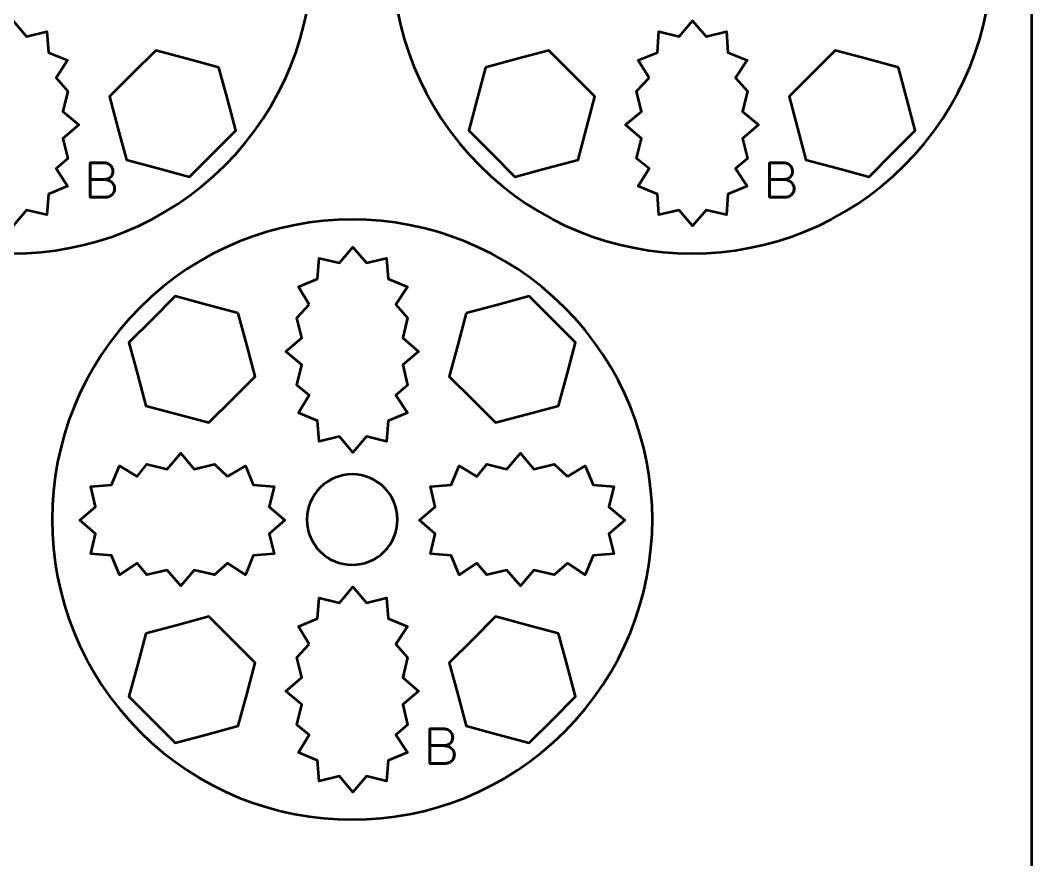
# Model space of a CAD drawing. Header units: centimetres. Extents: x -21 to 0, y -29.7 to 0.
# Drawn here: x -8.93 to 0, y -21.1 to -13.69 of the extents above; entities that cross this region are included whole.
import ezdxf

# ---------------------------------------------------------------- set-up
doc = ezdxf.new("R2010")
doc.units = ezdxf.units.CM
doc.header["$MEASUREMENT"] = 0
doc.layers.add('Layer 1', color=7, linetype='Continuous')

msp = doc.modelspace()

# ---------------------------------------------------------------- linework, layer by layer
at = {"layer": 'Layer 1', "color": 22, "lineweight": 53}
msp.add_open_spline([(-21.00003, -29.19995), (-21.00003, -29.19995), (-21.00003, -0.49992), (-21.00003, -0.49992), (-21.00003, -0.49992), (-21.00003, -0.22295), (-20.77694, 0.00004), (-20.49994, 0.00004), (-20.49994, 0.00004), (-20.49994, 0.00004), (-0.50008, 0.00004), (-0.50008, 0.00004), (-0.50008, 0.00004), (-0.22294, 0.00004), (0.00002, -0.22295), (0.00002, -0.49992), (0.00002, -0.49992), (0.00002, -0.49992), (0.00002, -29.19995), (0.00002, -29.19995), (0.00002, -29.19995), (0.00002, -29.47695), (-0.22294, -29.70004), (-0.50008, -29.70004), (-0.50008, -29.70004), (-0.50008, -29.70004), (-20.49994, -29.70004), (-20.49994, -29.70004), (-20.49994, -29.70004), (-20.77694, -29.70004), (-21.00003, -29.47695), (-21.00003, -29.19995)], degree=3, knots=[0, 0, 0, 0, 0.125, 0.125, 0.125, 0.125, 0.25, 0.25, 0.25, 0.25, 0.375, 0.375, 0.375, 0.375, 0.5, 0.5, 0.5, 0.5, 0.625, 0.625, 0.625, 0.625, 0.75, 0.75, 0.75, 0.75, 0.875, 0.875, 0.875, 0.875, 1, 1, 1, 1], dxfattribs=at)
at = {"layer": 'Layer 1', "color": 114, "lineweight": 53}
for points in [[(-7.12615, -11.22619), (-6.09145, -12.26089), (-6.09145, -13.93913), (-7.12618, -14.97386), (-7.12618, -14.97386), (-8.16088, -16.00856), (-9.83912, -16.00856), (-10.87382, -14.97386), (-10.87382, -14.97386), (-11.90854, -13.93913), (-11.90854, -12.26089), (-10.87384, -11.22619), (-10.87384, -11.22619), (-9.83912, -10.19146), (-8.16088, -10.19146), (-7.12615, -11.22619)], [(-1.12615, -11.22619), (-0.09145, -12.26089), (-0.09145, -13.93913), (-1.12618, -14.97386), (-1.12618, -14.97386), (-2.16088, -16.00856), (-3.83912, -16.00856), (-4.87382, -14.97386), (-4.87382, -14.97386), (-5.90854, -13.93913), (-5.90854, -12.26089), (-4.87384, -11.22619), (-4.87384, -11.22619), (-3.83912, -10.19146), (-2.16088, -10.19146), (-1.12615, -11.22619)], [(-4.12615, -16.22619), (-3.09145, -17.26089), (-3.09145, -18.93913), (-4.12618, -19.97386), (-4.12618, -19.97386), (-5.16088, -21.00856), (-6.83912, -21.00856), (-7.87382, -19.97386), (-7.87382, -19.97386), (-8.90854, -18.93913), (-8.90854, -17.26089), (-7.87384, -16.22619), (-7.87384, -16.22619), (-6.83912, -15.19146), (-5.16088, -15.19146), (-4.12615, -16.22619)]]:
    msp.add_open_spline(points, degree=3, knots=[0, 0, 0, 0, 0.25, 0.25, 0.25, 0.25, 0.5, 0.5, 0.5, 0.5, 0.75, 0.75, 0.75, 0.75, 1, 1, 1, 1], dxfattribs=at)
at = {"layer": 'Layer 1', "color": 250, "lineweight": 53}
for points, knots in [([(-9.37954, -14.20004), (-9.37954, -14.20004), (-9.48909, -14.31733), (-9.48909, -14.31733), (-9.48909, -14.31733), (-9.48909, -14.31733), (-9.44585, -14.49586), (-9.44585, -14.49586), (-9.44585, -14.49586), (-9.44585, -14.49586), (-9.58577, -14.61488), (-9.58577, -14.61488), (-9.58577, -14.61488), (-9.58577, -14.61488), (-9.44585, -14.73391), (-9.44585, -14.73391), (-9.44585, -14.73391), (-9.44585, -14.73391), (-9.48909, -14.91244), (-9.48909, -14.91244), (-9.48909, -14.91244), (-9.48909, -14.91244), (-9.37954, -15.00004), (-9.37954, -15.00004), (-9.37954, -15.00004), (-9.37954, -15.00004), (-9.47583, -15.15647), (-9.47583, -15.15647), (-9.47583, -15.15647), (-9.47583, -15.15647), (-9.30598, -15.22643), (-9.30598, -15.22643), (-9.30598, -15.22643), (-9.30598, -15.22643), (-9.29194, -15.40959), (-9.29194, -15.40959), (-9.29194, -15.40959), (-9.29194, -15.40959), (-9.11341, -15.36635), (-9.11341, -15.36635), (-9.11341, -15.36635), (-9.11341, -15.36635), (-8.99438, -15.50627), (-8.99438, -15.50627), (-8.99438, -15.50627), (-8.99438, -15.50627), (-8.87536, -15.36635), (-8.87536, -15.36635), (-8.87536, -15.36635), (-8.87536, -15.36635), (-8.69683, -15.40959), (-8.69683, -15.40959), (-8.69683, -15.40959), (-8.69683, -15.40959), (-8.68278, -15.22643), (-8.68278, -15.22643), (-8.68278, -15.22643), (-8.68278, -15.22643), (-8.51294, -15.15647), (-8.51294, -15.15647), (-8.51294, -15.15647), (-8.51294, -15.15647), (-8.61483, -15.00004), (-8.61483, -15.00004), (-8.61483, -15.00004), (-8.61483, -15.00004), (-8.51088, -14.91244), (-8.51088, -14.91244), (-8.51088, -14.91244), (-8.51088, -14.91244), (-8.55412, -14.73391), (-8.55412, -14.73391), (-8.55412, -14.73391), (-8.55412, -14.73391), (-8.4142, -14.61488), (-8.4142, -14.61488), (-8.4142, -14.61488), (-8.4142, -14.61488), (-8.55412, -14.49586), (-8.55412, -14.49586), (-8.55412, -14.49586), (-8.55412, -14.49586), (-8.51088, -14.31733), (-8.51088, -14.31733), (-8.51088, -14.31733), (-8.51088, -14.31733), (-8.61483, -14.20004), (-8.61483, -14.20004), (-8.61483, -14.20004), (-8.61483, -14.20004), (-8.51294, -14.04361), (-8.51294, -14.04361), (-8.51294, -14.04361), (-8.51294, -14.04361), (-8.68278, -13.97365), (-8.68278, -13.97365), (-8.68278, -13.97365), (-8.68278, -13.97365), (-8.69683, -13.79049), (-8.69683, -13.79049), (-8.69683, -13.79049), (-8.69683, -13.79049), (-8.87536, -13.83373), (-8.87536, -13.83373), (-8.87536, -13.83373), (-8.87536, -13.83373), (-8.99438, -13.69381), (-8.99438, -13.69381), (-8.99438, -13.69381), (-8.99438, -13.69381), (-9.11341, -13.83373), (-9.11341, -13.83373), (-9.11341, -13.83373), (-9.11341, -13.83373), (-9.29194, -13.79049), (-9.29194, -13.79049), (-9.29194, -13.79049), (-9.29194, -13.79049), (-9.30598, -13.97365), (-9.30598, -13.97365), (-9.30598, -13.97365), (-9.30598, -13.97365), (-9.47583, -14.04361), (-9.47583, -14.04361), (-9.47583, -14.04361), (-9.47583, -14.04361), (-9.37954, -14.20004), (-9.37954, -14.20004)], [0, 0, 0, 0, 0.03125, 0.03125, 0.03125, 0.03125, 0.0625, 0.0625, 0.0625, 0.0625, 0.09375, 0.09375, 0.09375, 0.09375, 0.125, 0.125, 0.125, 0.125, 0.15625, 0.15625, 0.15625, 0.15625, 0.1875, 0.1875, 0.1875, 0.1875, 0.21875, 0.21875, 0.21875, 0.21875, 0.25, 0.25, 0.25, 0.25, 0.28125, 0.28125, 0.28125, 0.28125, 0.3125, 0.3125, 0.3125, 0.3125, 0.34375, 0.34375, 0.34375, 0.34375, 0.375, 0.375, 0.375, 0.375, 0.40625, 0.40625, 0.40625, 0.40625, 0.4375, 0.4375, 0.4375, 0.4375, 0.46875, 0.46875, 0.46875, 0.46875, 0.5, 0.5, 0.5, 0.5, 0.53125, 0.53125, 0.53125, 0.53125, 0.5625, 0.5625, 0.5625, 0.5625, 0.59375, 0.59375, 0.59375, 0.59375, 0.625, 0.625, 0.625, 0.625, 0.65625, 0.65625, 0.65625, 0.65625, 0.6875, 0.6875, 0.6875, 0.6875, 0.71875, 0.71875, 0.71875, 0.71875, 0.75, 0.75, 0.75, 0.75, 0.78125, 0.78125, 0.78125, 0.78125, 0.8125, 0.8125, 0.8125, 0.8125, 0.84375, 0.84375, 0.84375, 0.84375, 0.875, 0.875, 0.875, 0.875, 0.90625, 0.90625, 0.90625, 0.90625, 0.9375, 0.9375, 0.9375, 0.9375, 0.96875, 0.96875, 0.96875, 0.96875, 1, 1, 1, 1]), ([(-3.37954, -14.20004), (-3.37954, -14.20004), (-3.48909, -14.31733), (-3.48909, -14.31733), (-3.48909, -14.31733), (-3.48909, -14.31733), (-3.44585, -14.49586), (-3.44585, -14.49586), (-3.44585, -14.49586), (-3.44585, -14.49586), (-3.58577, -14.61488), (-3.58577, -14.61488), (-3.58577, -14.61488), (-3.58577, -14.61488), (-3.44585, -14.73391), (-3.44585, -14.73391), (-3.44585, -14.73391), (-3.44585, -14.73391), (-3.48909, -14.91244), (-3.48909, -14.91244), (-3.48909, -14.91244), (-3.48909, -14.91244), (-3.37954, -15.00004), (-3.37954, -15.00004), (-3.37954, -15.00004), (-3.37954, -15.00004), (-3.47583, -15.15647), (-3.47583, -15.15647), (-3.47583, -15.15647), (-3.47583, -15.15647), (-3.30598, -15.22643), (-3.30598, -15.22643), (-3.30598, -15.22643), (-3.30598, -15.22643), (-3.29194, -15.40959), (-3.29194, -15.40959), (-3.29194, -15.40959), (-3.29194, -15.40959), (-3.11341, -15.36635), (-3.11341, -15.36635), (-3.11341, -15.36635), (-3.11341, -15.36635), (-2.99438, -15.50627), (-2.99438, -15.50627), (-2.99438, -15.50627), (-2.99438, -15.50627), (-2.87536, -15.36635), (-2.87536, -15.36635), (-2.87536, -15.36635), (-2.87536, -15.36635), (-2.69683, -15.40959), (-2.69683, -15.40959), (-2.69683, -15.40959), (-2.69683, -15.40959), (-2.68278, -15.22643), (-2.68278, -15.22643), (-2.68278, -15.22643), (-2.68278, -15.22643), (-2.51294, -15.15647), (-2.51294, -15.15647), (-2.51294, -15.15647), (-2.51294, -15.15647), (-2.61483, -15.00004), (-2.61483, -15.00004), (-2.61483, -15.00004), (-2.61483, -15.00004), (-2.51088, -14.91244), (-2.51088, -14.91244), (-2.51088, -14.91244), (-2.51088, -14.91244), (-2.55412, -14.73391), (-2.55412, -14.73391), (-2.55412, -14.73391), (-2.55412, -14.73391), (-2.4142, -14.61488), (-2.4142, -14.61488), (-2.4142, -14.61488), (-2.4142, -14.61488), (-2.55412, -14.49586), (-2.55412, -14.49586), (-2.55412, -14.49586), (-2.55412, -14.49586), (-2.51088, -14.31733), (-2.51088, -14.31733), (-2.51088, -14.31733), (-2.51088, -14.31733), (-2.61483, -14.20004), (-2.61483, -14.20004), (-2.61483, -14.20004), (-2.61483, -14.20004), (-2.51294, -14.04361), (-2.51294, -14.04361), (-2.51294, -14.04361), (-2.51294, -14.04361), (-2.68278, -13.97365), (-2.68278, -13.97365), (-2.68278, -13.97365), (-2.68278, -13.97365), (-2.69683, -13.79049), (-2.69683, -13.79049), (-2.69683, -13.79049), (-2.69683, -13.79049), (-2.87536, -13.83373), (-2.87536, -13.83373), (-2.87536, -13.83373), (-2.87536, -13.83373), (-2.99438, -13.69381), (-2.99438, -13.69381), (-2.99438, -13.69381), (-2.99438, -13.69381), (-3.11341, -13.83373), (-3.11341, -13.83373), (-3.11341, -13.83373), (-3.11341, -13.83373), (-3.29194, -13.79049), (-3.29194, -13.79049), (-3.29194, -13.79049), (-3.29194, -13.79049), (-3.30598, -13.97365), (-3.30598, -13.97365), (-3.30598, -13.97365), (-3.30598, -13.97365), (-3.47583, -14.04361), (-3.47583, -14.04361), (-3.47583, -14.04361), (-3.47583, -14.04361), (-3.37954, -14.20004), (-3.37954, -14.20004)], [0, 0, 0, 0, 0.03125, 0.03125, 0.03125, 0.03125, 0.0625, 0.0625, 0.0625, 0.0625, 0.09375, 0.09375, 0.09375, 0.09375, 0.125, 0.125, 0.125, 0.125, 0.15625, 0.15625, 0.15625, 0.15625, 0.1875, 0.1875, 0.1875, 0.1875, 0.21875, 0.21875, 0.21875, 0.21875, 0.25, 0.25, 0.25, 0.25, 0.28125, 0.28125, 0.28125, 0.28125, 0.3125, 0.3125, 0.3125, 0.3125, 0.34375, 0.34375, 0.34375, 0.34375, 0.375, 0.375, 0.375, 0.375, 0.40625, 0.40625, 0.40625, 0.40625, 0.4375, 0.4375, 0.4375, 0.4375, 0.46875, 0.46875, 0.46875, 0.46875, 0.5, 0.5, 0.5, 0.5, 0.53125, 0.53125, 0.53125, 0.53125, 0.5625, 0.5625, 0.5625, 0.5625, 0.59375, 0.59375, 0.59375, 0.59375, 0.625, 0.625, 0.625, 0.625, 0.65625, 0.65625, 0.65625, 0.65625, 0.6875, 0.6875, 0.6875, 0.6875, 0.71875, 0.71875, 0.71875, 0.71875, 0.75, 0.75, 0.75, 0.75, 0.78125, 0.78125, 0.78125, 0.78125, 0.8125, 0.8125, 0.8125, 0.8125, 0.84375, 0.84375, 0.84375, 0.84375, 0.875, 0.875, 0.875, 0.875, 0.90625, 0.90625, 0.90625, 0.90625, 0.9375, 0.9375, 0.9375, 0.9375, 0.96875, 0.96875, 0.96875, 0.96875, 1, 1, 1, 1]), ([(-7.17754, -14.10598), (-7.17754, -14.10598), (-7.10283, -14.38481), (-7.10283, -14.38481), (-7.10283, -14.38481), (-7.10283, -14.38481), (-7.02811, -14.66365), (-7.02811, -14.66365), (-7.02811, -14.66365), (-7.02811, -14.66365), (-7.23223, -14.86778), (-7.23223, -14.86778), (-7.23223, -14.86778), (-7.23223, -14.86778), (-7.43636, -15.0719), (-7.43636, -15.0719), (-7.43636, -15.0719), (-7.43636, -15.0719), (-7.7152, -14.99718), (-7.7152, -14.99718), (-7.7152, -14.99718), (-7.7152, -14.99718), (-7.99403, -14.92247), (-7.99403, -14.92247), (-7.99403, -14.92247), (-7.99403, -14.92247), (-8.06875, -14.64364), (-8.06875, -14.64364), (-8.06875, -14.64364), (-8.06875, -14.64364), (-8.14346, -14.36479), (-8.14346, -14.36479), (-8.14346, -14.36479), (-8.14346, -14.36479), (-7.93934, -14.16067), (-7.93934, -14.16067), (-7.93934, -14.16067), (-7.93934, -14.16067), (-7.73522, -13.95655), (-7.73522, -13.95655), (-7.73522, -13.95655), (-7.73522, -13.95655), (-7.45637, -14.03126), (-7.45637, -14.03126), (-7.45637, -14.03126), (-7.45637, -14.03126), (-7.17754, -14.10598), (-7.17754, -14.10598)], [0, 0, 0, 0, 0.0833333, 0.0833333, 0.0833333, 0.0833333, 0.1666667, 0.1666667, 0.1666667, 0.1666667, 0.25, 0.25, 0.25, 0.25, 0.3333333, 0.3333333, 0.3333333, 0.3333333, 0.4166667, 0.4166667, 0.4166667, 0.4166667, 0.5, 0.5, 0.5, 0.5, 0.5833333, 0.5833333, 0.5833333, 0.5833333, 0.6666667, 0.6666667, 0.6666667, 0.6666667, 0.75, 0.75, 0.75, 0.75, 0.8333333, 0.8333333, 0.8333333, 0.8333333, 0.9166667, 0.9166667, 0.9166667, 0.9166667, 1, 1, 1, 1]), ([(-4.82246, -14.10598), (-4.82246, -14.10598), (-4.54363, -14.03126), (-4.54363, -14.03126), (-4.54363, -14.03126), (-4.54363, -14.03126), (-4.26478, -13.95655), (-4.26478, -13.95655), (-4.26478, -13.95655), (-4.26478, -13.95655), (-4.06066, -14.16067), (-4.06066, -14.16067), (-4.06066, -14.16067), (-4.06066, -14.16067), (-3.85654, -14.36479), (-3.85654, -14.36479), (-3.85654, -14.36479), (-3.85654, -14.36479), (-3.93125, -14.64364), (-3.93125, -14.64364), (-3.93125, -14.64364), (-3.93125, -14.64364), (-4.00597, -14.92247), (-4.00597, -14.92247), (-4.00597, -14.92247), (-4.00597, -14.92247), (-4.2848, -14.99718), (-4.2848, -14.99718), (-4.2848, -14.99718), (-4.2848, -14.99718), (-4.56364, -15.0719), (-4.56364, -15.0719), (-4.56364, -15.0719), (-4.56364, -15.0719), (-4.76777, -14.86778), (-4.76777, -14.86778), (-4.76777, -14.86778), (-4.76777, -14.86778), (-4.97189, -14.66365), (-4.97189, -14.66365), (-4.97189, -14.66365), (-4.97189, -14.66365), (-4.89717, -14.38481), (-4.89717, -14.38481), (-4.89717, -14.38481), (-4.89717, -14.38481), (-4.82246, -14.10598), (-4.82246, -14.10598)], [0, 0, 0, 0, 0.0833333, 0.0833333, 0.0833333, 0.0833333, 0.1666667, 0.1666667, 0.1666667, 0.1666667, 0.25, 0.25, 0.25, 0.25, 0.3333333, 0.3333333, 0.3333333, 0.3333333, 0.4166667, 0.4166667, 0.4166667, 0.4166667, 0.5, 0.5, 0.5, 0.5, 0.5833333, 0.5833333, 0.5833333, 0.5833333, 0.6666667, 0.6666667, 0.6666667, 0.6666667, 0.75, 0.75, 0.75, 0.75, 0.8333333, 0.8333333, 0.8333333, 0.8333333, 0.9166667, 0.9166667, 0.9166667, 0.9166667, 1, 1, 1, 1]), ([(-1.17754, -14.10598), (-1.17754, -14.10598), (-1.10283, -14.38481), (-1.10283, -14.38481), (-1.10283, -14.38481), (-1.10283, -14.38481), (-1.02811, -14.66365), (-1.02811, -14.66365), (-1.02811, -14.66365), (-1.02811, -14.66365), (-1.23223, -14.86778), (-1.23223, -14.86778), (-1.23223, -14.86778), (-1.23223, -14.86778), (-1.43636, -15.0719), (-1.43636, -15.0719), (-1.43636, -15.0719), (-1.43636, -15.0719), (-1.7152, -14.99718), (-1.7152, -14.99718), (-1.7152, -14.99718), (-1.7152, -14.99718), (-1.99403, -14.92247), (-1.99403, -14.92247), (-1.99403, -14.92247), (-1.99403, -14.92247), (-2.06875, -14.64364), (-2.06875, -14.64364), (-2.06875, -14.64364), (-2.06875, -14.64364), (-2.14346, -14.36479), (-2.14346, -14.36479), (-2.14346, -14.36479), (-2.14346, -14.36479), (-1.93934, -14.16067), (-1.93934, -14.16067), (-1.93934, -14.16067), (-1.93934, -14.16067), (-1.73522, -13.95655), (-1.73522, -13.95655), (-1.73522, -13.95655), (-1.73522, -13.95655), (-1.45637, -14.03126), (-1.45637, -14.03126), (-1.45637, -14.03126), (-1.45637, -14.03126), (-1.17754, -14.10598), (-1.17754, -14.10598)], [0, 0, 0, 0, 0.0833333, 0.0833333, 0.0833333, 0.0833333, 0.1666667, 0.1666667, 0.1666667, 0.1666667, 0.25, 0.25, 0.25, 0.25, 0.3333333, 0.3333333, 0.3333333, 0.3333333, 0.4166667, 0.4166667, 0.4166667, 0.4166667, 0.5, 0.5, 0.5, 0.5, 0.5833333, 0.5833333, 0.5833333, 0.5833333, 0.6666667, 0.6666667, 0.6666667, 0.6666667, 0.75, 0.75, 0.75, 0.75, 0.8333333, 0.8333333, 0.8333333, 0.8333333, 0.9166667, 0.9166667, 0.9166667, 0.9166667, 1, 1, 1, 1]), ([(-6.37954, -16.20004), (-6.37954, -16.20004), (-6.48909, -16.31733), (-6.48909, -16.31733), (-6.48909, -16.31733), (-6.48909, -16.31733), (-6.44585, -16.49586), (-6.44585, -16.49586), (-6.44585, -16.49586), (-6.44585, -16.49586), (-6.58577, -16.61488), (-6.58577, -16.61488), (-6.58577, -16.61488), (-6.58577, -16.61488), (-6.44585, -16.73391), (-6.44585, -16.73391), (-6.44585, -16.73391), (-6.44585, -16.73391), (-6.48909, -16.91244), (-6.48909, -16.91244), (-6.48909, -16.91244), (-6.48909, -16.91244), (-6.37954, -17.00004), (-6.37954, -17.00004), (-6.37954, -17.00004), (-6.37954, -17.00004), (-6.47583, -17.15647), (-6.47583, -17.15647), (-6.47583, -17.15647), (-6.47583, -17.15647), (-6.30598, -17.22643), (-6.30598, -17.22643), (-6.30598, -17.22643), (-6.30598, -17.22643), (-6.29194, -17.40959), (-6.29194, -17.40959), (-6.29194, -17.40959), (-6.29194, -17.40959), (-6.11341, -17.36635), (-6.11341, -17.36635), (-6.11341, -17.36635), (-6.11341, -17.36635), (-5.99438, -17.50627), (-5.99438, -17.50627), (-5.99438, -17.50627), (-5.99438, -17.50627), (-5.87536, -17.36635), (-5.87536, -17.36635), (-5.87536, -17.36635), (-5.87536, -17.36635), (-5.69683, -17.40959), (-5.69683, -17.40959), (-5.69683, -17.40959), (-5.69683, -17.40959), (-5.68278, -17.22643), (-5.68278, -17.22643), (-5.68278, -17.22643), (-5.68278, -17.22643), (-5.51294, -17.15647), (-5.51294, -17.15647), (-5.51294, -17.15647), (-5.51294, -17.15647), (-5.61483, -17.00004), (-5.61483, -17.00004), (-5.61483, -17.00004), (-5.61483, -17.00004), (-5.51088, -16.91244), (-5.51088, -16.91244), (-5.51088, -16.91244), (-5.51088, -16.91244), (-5.55412, -16.73391), (-5.55412, -16.73391), (-5.55412, -16.73391), (-5.55412, -16.73391), (-5.4142, -16.61488), (-5.4142, -16.61488), (-5.4142, -16.61488), (-5.4142, -16.61488), (-5.55412, -16.49586), (-5.55412, -16.49586), (-5.55412, -16.49586), (-5.55412, -16.49586), (-5.51088, -16.31733), (-5.51088, -16.31733), (-5.51088, -16.31733), (-5.51088, -16.31733), (-5.61483, -16.20004), (-5.61483, -16.20004), (-5.61483, -16.20004), (-5.61483, -16.20004), (-5.51294, -16.04361), (-5.51294, -16.04361), (-5.51294, -16.04361), (-5.51294, -16.04361), (-5.68278, -15.97365), (-5.68278, -15.97365), (-5.68278, -15.97365), (-5.68278, -15.97365), (-5.69683, -15.79049), (-5.69683, -15.79049), (-5.69683, -15.79049), (-5.69683, -15.79049), (-5.87536, -15.83373), (-5.87536, -15.83373), (-5.87536, -15.83373), (-5.87536, -15.83373), (-5.99438, -15.69381), (-5.99438, -15.69381), (-5.99438, -15.69381), (-5.99438, -15.69381), (-6.11341, -15.83373), (-6.11341, -15.83373), (-6.11341, -15.83373), (-6.11341, -15.83373), (-6.29194, -15.79049), (-6.29194, -15.79049), (-6.29194, -15.79049), (-6.29194, -15.79049), (-6.30598, -15.97365), (-6.30598, -15.97365), (-6.30598, -15.97365), (-6.30598, -15.97365), (-6.47583, -16.04361), (-6.47583, -16.04361), (-6.47583, -16.04361), (-6.47583, -16.04361), (-6.37954, -16.20004), (-6.37954, -16.20004)], [0, 0, 0, 0, 0.03125, 0.03125, 0.03125, 0.03125, 0.0625, 0.0625, 0.0625, 0.0625, 0.09375, 0.09375, 0.09375, 0.09375, 0.125, 0.125, 0.125, 0.125, 0.15625, 0.15625, 0.15625, 0.15625, 0.1875, 0.1875, 0.1875, 0.1875, 0.21875, 0.21875, 0.21875, 0.21875, 0.25, 0.25, 0.25, 0.25, 0.28125, 0.28125, 0.28125, 0.28125, 0.3125, 0.3125, 0.3125, 0.3125, 0.34375, 0.34375, 0.34375, 0.34375, 0.375, 0.375, 0.375, 0.375, 0.40625, 0.40625, 0.40625, 0.40625, 0.4375, 0.4375, 0.4375, 0.4375, 0.46875, 0.46875, 0.46875, 0.46875, 0.5, 0.5, 0.5, 0.5, 0.53125, 0.53125, 0.53125, 0.53125, 0.5625, 0.5625, 0.5625, 0.5625, 0.59375, 0.59375, 0.59375, 0.59375, 0.625, 0.625, 0.625, 0.625, 0.65625, 0.65625, 0.65625, 0.65625, 0.6875, 0.6875, 0.6875, 0.6875, 0.71875, 0.71875, 0.71875, 0.71875, 0.75, 0.75, 0.75, 0.75, 0.78125, 0.78125, 0.78125, 0.78125, 0.8125, 0.8125, 0.8125, 0.8125, 0.84375, 0.84375, 0.84375, 0.84375, 0.875, 0.875, 0.875, 0.875, 0.90625, 0.90625, 0.90625, 0.90625, 0.9375, 0.9375, 0.9375, 0.9375, 0.96875, 0.96875, 0.96875, 0.96875, 1, 1, 1, 1]), ([(-7.00597, -16.27755), (-7.00597, -16.27755), (-6.93125, -16.55638), (-6.93125, -16.55638), (-6.93125, -16.55638), (-6.93125, -16.55638), (-6.85654, -16.83523), (-6.85654, -16.83523), (-6.85654, -16.83523), (-6.85654, -16.83523), (-7.06066, -17.03935), (-7.06066, -17.03935), (-7.06066, -17.03935), (-7.06066, -17.03935), (-7.26478, -17.24347), (-7.26478, -17.24347), (-7.26478, -17.24347), (-7.26478, -17.24347), (-7.54363, -17.16876), (-7.54363, -17.16876), (-7.54363, -17.16876), (-7.54363, -17.16876), (-7.82246, -17.09404), (-7.82246, -17.09404), (-7.82246, -17.09404), (-7.82246, -17.09404), (-7.89717, -16.81521), (-7.89717, -16.81521), (-7.89717, -16.81521), (-7.89717, -16.81521), (-7.97189, -16.53637), (-7.97189, -16.53637), (-7.97189, -16.53637), (-7.97189, -16.53637), (-7.76777, -16.33224), (-7.76777, -16.33224), (-7.76777, -16.33224), (-7.76777, -16.33224), (-7.56364, -16.12812), (-7.56364, -16.12812), (-7.56364, -16.12812), (-7.56364, -16.12812), (-7.2848, -16.20284), (-7.2848, -16.20284), (-7.2848, -16.20284), (-7.2848, -16.20284), (-7.00597, -16.27755), (-7.00597, -16.27755)], [0, 0, 0, 0, 0.0833333, 0.0833333, 0.0833333, 0.0833333, 0.1666667, 0.1666667, 0.1666667, 0.1666667, 0.25, 0.25, 0.25, 0.25, 0.3333333, 0.3333333, 0.3333333, 0.3333333, 0.4166667, 0.4166667, 0.4166667, 0.4166667, 0.5, 0.5, 0.5, 0.5, 0.5833333, 0.5833333, 0.5833333, 0.5833333, 0.6666667, 0.6666667, 0.6666667, 0.6666667, 0.75, 0.75, 0.75, 0.75, 0.8333333, 0.8333333, 0.8333333, 0.8333333, 0.9166667, 0.9166667, 0.9166667, 0.9166667, 1, 1, 1, 1]), ([(-4.99403, -16.27755), (-4.99403, -16.27755), (-4.7152, -16.20284), (-4.7152, -16.20284), (-4.7152, -16.20284), (-4.7152, -16.20284), (-4.43636, -16.12812), (-4.43636, -16.12812), (-4.43636, -16.12812), (-4.43636, -16.12812), (-4.23223, -16.33224), (-4.23223, -16.33224), (-4.23223, -16.33224), (-4.23223, -16.33224), (-4.02811, -16.53637), (-4.02811, -16.53637), (-4.02811, -16.53637), (-4.02811, -16.53637), (-4.10283, -16.81521), (-4.10283, -16.81521), (-4.10283, -16.81521), (-4.10283, -16.81521), (-4.17754, -17.09404), (-4.17754, -17.09404), (-4.17754, -17.09404), (-4.17754, -17.09404), (-4.45637, -17.16876), (-4.45637, -17.16876), (-4.45637, -17.16876), (-4.45637, -17.16876), (-4.73522, -17.24347), (-4.73522, -17.24347), (-4.73522, -17.24347), (-4.73522, -17.24347), (-4.93934, -17.03935), (-4.93934, -17.03935), (-4.93934, -17.03935), (-4.93934, -17.03935), (-5.14346, -16.83523), (-5.14346, -16.83523), (-5.14346, -16.83523), (-5.14346, -16.83523), (-5.06875, -16.55638), (-5.06875, -16.55638), (-5.06875, -16.55638), (-5.06875, -16.55638), (-4.99403, -16.27755), (-4.99403, -16.27755)], [0, 0, 0, 0, 0.0833333, 0.0833333, 0.0833333, 0.0833333, 0.1666667, 0.1666667, 0.1666667, 0.1666667, 0.25, 0.25, 0.25, 0.25, 0.3333333, 0.3333333, 0.3333333, 0.3333333, 0.4166667, 0.4166667, 0.4166667, 0.4166667, 0.5, 0.5, 0.5, 0.5, 0.5833333, 0.5833333, 0.5833333, 0.5833333, 0.6666667, 0.6666667, 0.6666667, 0.6666667, 0.75, 0.75, 0.75, 0.75, 0.8333333, 0.8333333, 0.8333333, 0.8333333, 0.9166667, 0.9166667, 0.9166667, 0.9166667, 1, 1, 1, 1]), ([(-7.09999, -17.72049), (-7.09999, -17.72049), (-7.21728, -17.61094), (-7.21728, -17.61094), (-7.21728, -17.61094), (-7.21728, -17.61094), (-7.39581, -17.65418), (-7.39581, -17.65418), (-7.39581, -17.65418), (-7.39581, -17.65418), (-7.51483, -17.51426), (-7.51483, -17.51426), (-7.51483, -17.51426), (-7.51483, -17.51426), (-7.63386, -17.65418), (-7.63386, -17.65418), (-7.63386, -17.65418), (-7.63386, -17.65418), (-7.81239, -17.61094), (-7.81239, -17.61094), (-7.81239, -17.61094), (-7.81239, -17.61094), (-7.89999, -17.72049), (-7.89999, -17.72049), (-7.89999, -17.72049), (-7.89999, -17.72049), (-8.05642, -17.6242), (-8.05642, -17.6242), (-8.05642, -17.6242), (-8.05642, -17.6242), (-8.12638, -17.79405), (-8.12638, -17.79405), (-8.12638, -17.79405), (-8.12638, -17.79405), (-8.30954, -17.80809), (-8.30954, -17.80809), (-8.30954, -17.80809), (-8.30954, -17.80809), (-8.2663, -17.98662), (-8.2663, -17.98662), (-8.2663, -17.98662), (-8.2663, -17.98662), (-8.40622, -18.10565), (-8.40622, -18.10565), (-8.40622, -18.10565), (-8.40622, -18.10565), (-8.2663, -18.22467), (-8.2663, -18.22467), (-8.2663, -18.22467), (-8.2663, -18.22467), (-8.30954, -18.4032), (-8.30954, -18.4032), (-8.30954, -18.4032), (-8.30954, -18.4032), (-8.12638, -18.41725), (-8.12638, -18.41725), (-8.12638, -18.41725), (-8.12638, -18.41725), (-8.05642, -18.58709), (-8.05642, -18.58709), (-8.05642, -18.58709), (-8.05642, -18.58709), (-7.89999, -18.4852), (-7.89999, -18.4852), (-7.89999, -18.4852), (-7.89999, -18.4852), (-7.81239, -18.58915), (-7.81239, -18.58915), (-7.81239, -18.58915), (-7.81239, -18.58915), (-7.63386, -18.54591), (-7.63386, -18.54591), (-7.63386, -18.54591), (-7.63386, -18.54591), (-7.51483, -18.68583), (-7.51483, -18.68583), (-7.51483, -18.68583), (-7.51483, -18.68583), (-7.39581, -18.54591), (-7.39581, -18.54591), (-7.39581, -18.54591), (-7.39581, -18.54591), (-7.21728, -18.58915), (-7.21728, -18.58915), (-7.21728, -18.58915), (-7.21728, -18.58915), (-7.09999, -18.4852), (-7.09999, -18.4852), (-7.09999, -18.4852), (-7.09999, -18.4852), (-6.94356, -18.58709), (-6.94356, -18.58709), (-6.94356, -18.58709), (-6.94356, -18.58709), (-6.8736, -18.41725), (-6.8736, -18.41725), (-6.8736, -18.41725), (-6.8736, -18.41725), (-6.69044, -18.4032), (-6.69044, -18.4032), (-6.69044, -18.4032), (-6.69044, -18.4032), (-6.73368, -18.22467), (-6.73368, -18.22467), (-6.73368, -18.22467), (-6.73368, -18.22467), (-6.59376, -18.10565), (-6.59376, -18.10565), (-6.59376, -18.10565), (-6.59376, -18.10565), (-6.73368, -17.98662), (-6.73368, -17.98662), (-6.73368, -17.98662), (-6.73368, -17.98662), (-6.69044, -17.80809), (-6.69044, -17.80809), (-6.69044, -17.80809), (-6.69044, -17.80809), (-6.8736, -17.79405), (-6.8736, -17.79405), (-6.8736, -17.79405), (-6.8736, -17.79405), (-6.94356, -17.6242), (-6.94356, -17.6242), (-6.94356, -17.6242), (-6.94356, -17.6242), (-7.09999, -17.72049), (-7.09999, -17.72049)], [0, 0, 0, 0, 0.03125, 0.03125, 0.03125, 0.03125, 0.0625, 0.0625, 0.0625, 0.0625, 0.09375, 0.09375, 0.09375, 0.09375, 0.125, 0.125, 0.125, 0.125, 0.15625, 0.15625, 0.15625, 0.15625, 0.1875, 0.1875, 0.1875, 0.1875, 0.21875, 0.21875, 0.21875, 0.21875, 0.25, 0.25, 0.25, 0.25, 0.28125, 0.28125, 0.28125, 0.28125, 0.3125, 0.3125, 0.3125, 0.3125, 0.34375, 0.34375, 0.34375, 0.34375, 0.375, 0.375, 0.375, 0.375, 0.40625, 0.40625, 0.40625, 0.40625, 0.4375, 0.4375, 0.4375, 0.4375, 0.46875, 0.46875, 0.46875, 0.46875, 0.5, 0.5, 0.5, 0.5, 0.53125, 0.53125, 0.53125, 0.53125, 0.5625, 0.5625, 0.5625, 0.5625, 0.59375, 0.59375, 0.59375, 0.59375, 0.625, 0.625, 0.625, 0.625, 0.65625, 0.65625, 0.65625, 0.65625, 0.6875, 0.6875, 0.6875, 0.6875, 0.71875, 0.71875, 0.71875, 0.71875, 0.75, 0.75, 0.75, 0.75, 0.78125, 0.78125, 0.78125, 0.78125, 0.8125, 0.8125, 0.8125, 0.8125, 0.84375, 0.84375, 0.84375, 0.84375, 0.875, 0.875, 0.875, 0.875, 0.90625, 0.90625, 0.90625, 0.90625, 0.9375, 0.9375, 0.9375, 0.9375, 0.96875, 0.96875, 0.96875, 0.96875, 1, 1, 1, 1]), ([(-4.09999, -17.72049), (-4.09999, -17.72049), (-4.21728, -17.61094), (-4.21728, -17.61094), (-4.21728, -17.61094), (-4.21728, -17.61094), (-4.39581, -17.65418), (-4.39581, -17.65418), (-4.39581, -17.65418), (-4.39581, -17.65418), (-4.51483, -17.51426), (-4.51483, -17.51426), (-4.51483, -17.51426), (-4.51483, -17.51426), (-4.63386, -17.65418), (-4.63386, -17.65418), (-4.63386, -17.65418), (-4.63386, -17.65418), (-4.81239, -17.61094), (-4.81239, -17.61094), (-4.81239, -17.61094), (-4.81239, -17.61094), (-4.89999, -17.72049), (-4.89999, -17.72049), (-4.89999, -17.72049), (-4.89999, -17.72049), (-5.05642, -17.6242), (-5.05642, -17.6242), (-5.05642, -17.6242), (-5.05642, -17.6242), (-5.12638, -17.79405), (-5.12638, -17.79405), (-5.12638, -17.79405), (-5.12638, -17.79405), (-5.30954, -17.80809), (-5.30954, -17.80809), (-5.30954, -17.80809), (-5.30954, -17.80809), (-5.2663, -17.98662), (-5.2663, -17.98662), (-5.2663, -17.98662), (-5.2663, -17.98662), (-5.40622, -18.10565), (-5.40622, -18.10565), (-5.40622, -18.10565), (-5.40622, -18.10565), (-5.2663, -18.22467), (-5.2663, -18.22467), (-5.2663, -18.22467), (-5.2663, -18.22467), (-5.30954, -18.4032), (-5.30954, -18.4032), (-5.30954, -18.4032), (-5.30954, -18.4032), (-5.12638, -18.41725), (-5.12638, -18.41725), (-5.12638, -18.41725), (-5.12638, -18.41725), (-5.05642, -18.58709), (-5.05642, -18.58709), (-5.05642, -18.58709), (-5.05642, -18.58709), (-4.89999, -18.4852), (-4.89999, -18.4852), (-4.89999, -18.4852), (-4.89999, -18.4852), (-4.81239, -18.58915), (-4.81239, -18.58915), (-4.81239, -18.58915), (-4.81239, -18.58915), (-4.63386, -18.54591), (-4.63386, -18.54591), (-4.63386, -18.54591), (-4.63386, -18.54591), (-4.51483, -18.68583), (-4.51483, -18.68583), (-4.51483, -18.68583), (-4.51483, -18.68583), (-4.39581, -18.54591), (-4.39581, -18.54591), (-4.39581, -18.54591), (-4.39581, -18.54591), (-4.21728, -18.58915), (-4.21728, -18.58915), (-4.21728, -18.58915), (-4.21728, -18.58915), (-4.09999, -18.4852), (-4.09999, -18.4852), (-4.09999, -18.4852), (-4.09999, -18.4852), (-3.94356, -18.58709), (-3.94356, -18.58709), (-3.94356, -18.58709), (-3.94356, -18.58709), (-3.8736, -18.41725), (-3.8736, -18.41725), (-3.8736, -18.41725), (-3.8736, -18.41725), (-3.69044, -18.4032), (-3.69044, -18.4032), (-3.69044, -18.4032), (-3.69044, -18.4032), (-3.73368, -18.22467), (-3.73368, -18.22467), (-3.73368, -18.22467), (-3.73368, -18.22467), (-3.59376, -18.10565), (-3.59376, -18.10565), (-3.59376, -18.10565), (-3.59376, -18.10565), (-3.73368, -17.98662), (-3.73368, -17.98662), (-3.73368, -17.98662), (-3.73368, -17.98662), (-3.69044, -17.80809), (-3.69044, -17.80809), (-3.69044, -17.80809), (-3.69044, -17.80809), (-3.8736, -17.79405), (-3.8736, -17.79405), (-3.8736, -17.79405), (-3.8736, -17.79405), (-3.94356, -17.6242), (-3.94356, -17.6242), (-3.94356, -17.6242), (-3.94356, -17.6242), (-4.09999, -17.72049), (-4.09999, -17.72049)], [0, 0, 0, 0, 0.03125, 0.03125, 0.03125, 0.03125, 0.0625, 0.0625, 0.0625, 0.0625, 0.09375, 0.09375, 0.09375, 0.09375, 0.125, 0.125, 0.125, 0.125, 0.15625, 0.15625, 0.15625, 0.15625, 0.1875, 0.1875, 0.1875, 0.1875, 0.21875, 0.21875, 0.21875, 0.21875, 0.25, 0.25, 0.25, 0.25, 0.28125, 0.28125, 0.28125, 0.28125, 0.3125, 0.3125, 0.3125, 0.3125, 0.34375, 0.34375, 0.34375, 0.34375, 0.375, 0.375, 0.375, 0.375, 0.40625, 0.40625, 0.40625, 0.40625, 0.4375, 0.4375, 0.4375, 0.4375, 0.46875, 0.46875, 0.46875, 0.46875, 0.5, 0.5, 0.5, 0.5, 0.53125, 0.53125, 0.53125, 0.53125, 0.5625, 0.5625, 0.5625, 0.5625, 0.59375, 0.59375, 0.59375, 0.59375, 0.625, 0.625, 0.625, 0.625, 0.65625, 0.65625, 0.65625, 0.65625, 0.6875, 0.6875, 0.6875, 0.6875, 0.71875, 0.71875, 0.71875, 0.71875, 0.75, 0.75, 0.75, 0.75, 0.78125, 0.78125, 0.78125, 0.78125, 0.8125, 0.8125, 0.8125, 0.8125, 0.84375, 0.84375, 0.84375, 0.84375, 0.875, 0.875, 0.875, 0.875, 0.90625, 0.90625, 0.90625, 0.90625, 0.9375, 0.9375, 0.9375, 0.9375, 0.96875, 0.96875, 0.96875, 0.96875, 1, 1, 1, 1]), ([(-6, -17.69998), (-5.77912, -17.69998), (-5.59999, -17.87911), (-5.59999, -18.09998), (-5.59999, -18.09998), (-5.59999, -18.32086), (-5.77912, -18.49999), (-6, -18.49999), (-6, -18.49999), (-6.22088, -18.49999), (-6.4, -18.32086), (-6.4, -18.09998), (-6.4, -18.09998), (-6.4, -17.87911), (-6.22088, -17.69998), (-6, -17.69998)], [0, 0, 0, 0, 0.25, 0.25, 0.25, 0.25, 0.5, 0.5, 0.5, 0.5, 0.75, 0.75, 0.75, 0.75, 1, 1, 1, 1]), ([(-6.37954, -19.20004), (-6.37954, -19.20004), (-6.48909, -19.31733), (-6.48909, -19.31733), (-6.48909, -19.31733), (-6.48909, -19.31733), (-6.44585, -19.49586), (-6.44585, -19.49586), (-6.44585, -19.49586), (-6.44585, -19.49586), (-6.58577, -19.61488), (-6.58577, -19.61488), (-6.58577, -19.61488), (-6.58577, -19.61488), (-6.44585, -19.73391), (-6.44585, -19.73391), (-6.44585, -19.73391), (-6.44585, -19.73391), (-6.48909, -19.91244), (-6.48909, -19.91244), (-6.48909, -19.91244), (-6.48909, -19.91244), (-6.37954, -20.00004), (-6.37954, -20.00004), (-6.37954, -20.00004), (-6.37954, -20.00004), (-6.47583, -20.15647), (-6.47583, -20.15647), (-6.47583, -20.15647), (-6.47583, -20.15647), (-6.30598, -20.22643), (-6.30598, -20.22643), (-6.30598, -20.22643), (-6.30598, -20.22643), (-6.29194, -20.40959), (-6.29194, -20.40959), (-6.29194, -20.40959), (-6.29194, -20.40959), (-6.11341, -20.36635), (-6.11341, -20.36635), (-6.11341, -20.36635), (-6.11341, -20.36635), (-5.99438, -20.50627), (-5.99438, -20.50627), (-5.99438, -20.50627), (-5.99438, -20.50627), (-5.87536, -20.36635), (-5.87536, -20.36635), (-5.87536, -20.36635), (-5.87536, -20.36635), (-5.69683, -20.40959), (-5.69683, -20.40959), (-5.69683, -20.40959), (-5.69683, -20.40959), (-5.68278, -20.22643), (-5.68278, -20.22643), (-5.68278, -20.22643), (-5.68278, -20.22643), (-5.51294, -20.15647), (-5.51294, -20.15647), (-5.51294, -20.15647), (-5.51294, -20.15647), (-5.61483, -20.00004), (-5.61483, -20.00004), (-5.61483, -20.00004), (-5.61483, -20.00004), (-5.51088, -19.91244), (-5.51088, -19.91244), (-5.51088, -19.91244), (-5.51088, -19.91244), (-5.55412, -19.73391), (-5.55412, -19.73391), (-5.55412, -19.73391), (-5.55412, -19.73391), (-5.4142, -19.61488), (-5.4142, -19.61488), (-5.4142, -19.61488), (-5.4142, -19.61488), (-5.55412, -19.49586), (-5.55412, -19.49586), (-5.55412, -19.49586), (-5.55412, -19.49586), (-5.51088, -19.31733), (-5.51088, -19.31733), (-5.51088, -19.31733), (-5.51088, -19.31733), (-5.61483, -19.20004), (-5.61483, -19.20004), (-5.61483, -19.20004), (-5.61483, -19.20004), (-5.51294, -19.04361), (-5.51294, -19.04361), (-5.51294, -19.04361), (-5.51294, -19.04361), (-5.68278, -18.97365), (-5.68278, -18.97365), (-5.68278, -18.97365), (-5.68278, -18.97365), (-5.69683, -18.79049), (-5.69683, -18.79049), (-5.69683, -18.79049), (-5.69683, -18.79049), (-5.87536, -18.83373), (-5.87536, -18.83373), (-5.87536, -18.83373), (-5.87536, -18.83373), (-5.99438, -18.69381), (-5.99438, -18.69381), (-5.99438, -18.69381), (-5.99438, -18.69381), (-6.11341, -18.83373), (-6.11341, -18.83373), (-6.11341, -18.83373), (-6.11341, -18.83373), (-6.29194, -18.79049), (-6.29194, -18.79049), (-6.29194, -18.79049), (-6.29194, -18.79049), (-6.30598, -18.97365), (-6.30598, -18.97365), (-6.30598, -18.97365), (-6.30598, -18.97365), (-6.47583, -19.04361), (-6.47583, -19.04361), (-6.47583, -19.04361), (-6.47583, -19.04361), (-6.37954, -19.20004), (-6.37954, -19.20004)], [0, 0, 0, 0, 0.03125, 0.03125, 0.03125, 0.03125, 0.0625, 0.0625, 0.0625, 0.0625, 0.09375, 0.09375, 0.09375, 0.09375, 0.125, 0.125, 0.125, 0.125, 0.15625, 0.15625, 0.15625, 0.15625, 0.1875, 0.1875, 0.1875, 0.1875, 0.21875, 0.21875, 0.21875, 0.21875, 0.25, 0.25, 0.25, 0.25, 0.28125, 0.28125, 0.28125, 0.28125, 0.3125, 0.3125, 0.3125, 0.3125, 0.34375, 0.34375, 0.34375, 0.34375, 0.375, 0.375, 0.375, 0.375, 0.40625, 0.40625, 0.40625, 0.40625, 0.4375, 0.4375, 0.4375, 0.4375, 0.46875, 0.46875, 0.46875, 0.46875, 0.5, 0.5, 0.5, 0.5, 0.53125, 0.53125, 0.53125, 0.53125, 0.5625, 0.5625, 0.5625, 0.5625, 0.59375, 0.59375, 0.59375, 0.59375, 0.625, 0.625, 0.625, 0.625, 0.65625, 0.65625, 0.65625, 0.65625, 0.6875, 0.6875, 0.6875, 0.6875, 0.71875, 0.71875, 0.71875, 0.71875, 0.75, 0.75, 0.75, 0.75, 0.78125, 0.78125, 0.78125, 0.78125, 0.8125, 0.8125, 0.8125, 0.8125, 0.84375, 0.84375, 0.84375, 0.84375, 0.875, 0.875, 0.875, 0.875, 0.90625, 0.90625, 0.90625, 0.90625, 0.9375, 0.9375, 0.9375, 0.9375, 0.96875, 0.96875, 0.96875, 0.96875, 1, 1, 1, 1]), ([(-7.82246, -19.10598), (-7.82246, -19.10598), (-7.54363, -19.03126), (-7.54363, -19.03126), (-7.54363, -19.03126), (-7.54363, -19.03126), (-7.26478, -18.95655), (-7.26478, -18.95655), (-7.26478, -18.95655), (-7.26478, -18.95655), (-7.06066, -19.16067), (-7.06066, -19.16067), (-7.06066, -19.16067), (-7.06066, -19.16067), (-6.85654, -19.36479), (-6.85654, -19.36479), (-6.85654, -19.36479), (-6.85654, -19.36479), (-6.93125, -19.64364), (-6.93125, -19.64364), (-6.93125, -19.64364), (-6.93125, -19.64364), (-7.00597, -19.92247), (-7.00597, -19.92247), (-7.00597, -19.92247), (-7.00597, -19.92247), (-7.2848, -19.99718), (-7.2848, -19.99718), (-7.2848, -19.99718), (-7.2848, -19.99718), (-7.56364, -20.0719), (-7.56364, -20.0719), (-7.56364, -20.0719), (-7.56364, -20.0719), (-7.76777, -19.86778), (-7.76777, -19.86778), (-7.76777, -19.86778), (-7.76777, -19.86778), (-7.97189, -19.66365), (-7.97189, -19.66365), (-7.97189, -19.66365), (-7.97189, -19.66365), (-7.89717, -19.38481), (-7.89717, -19.38481), (-7.89717, -19.38481), (-7.89717, -19.38481), (-7.82246, -19.10598), (-7.82246, -19.10598)], [0, 0, 0, 0, 0.0833333, 0.0833333, 0.0833333, 0.0833333, 0.1666667, 0.1666667, 0.1666667, 0.1666667, 0.25, 0.25, 0.25, 0.25, 0.3333333, 0.3333333, 0.3333333, 0.3333333, 0.4166667, 0.4166667, 0.4166667, 0.4166667, 0.5, 0.5, 0.5, 0.5, 0.5833333, 0.5833333, 0.5833333, 0.5833333, 0.6666667, 0.6666667, 0.6666667, 0.6666667, 0.75, 0.75, 0.75, 0.75, 0.8333333, 0.8333333, 0.8333333, 0.8333333, 0.9166667, 0.9166667, 0.9166667, 0.9166667, 1, 1, 1, 1]), ([(-4.17754, -19.10598), (-4.17754, -19.10598), (-4.10283, -19.38481), (-4.10283, -19.38481), (-4.10283, -19.38481), (-4.10283, -19.38481), (-4.02811, -19.66365), (-4.02811, -19.66365), (-4.02811, -19.66365), (-4.02811, -19.66365), (-4.23223, -19.86778), (-4.23223, -19.86778), (-4.23223, -19.86778), (-4.23223, -19.86778), (-4.43636, -20.0719), (-4.43636, -20.0719), (-4.43636, -20.0719), (-4.43636, -20.0719), (-4.7152, -19.99718), (-4.7152, -19.99718), (-4.7152, -19.99718), (-4.7152, -19.99718), (-4.99403, -19.92247), (-4.99403, -19.92247), (-4.99403, -19.92247), (-4.99403, -19.92247), (-5.06875, -19.64364), (-5.06875, -19.64364), (-5.06875, -19.64364), (-5.06875, -19.64364), (-5.14346, -19.36479), (-5.14346, -19.36479), (-5.14346, -19.36479), (-5.14346, -19.36479), (-4.93934, -19.16067), (-4.93934, -19.16067), (-4.93934, -19.16067), (-4.93934, -19.16067), (-4.73522, -18.95655), (-4.73522, -18.95655), (-4.73522, -18.95655), (-4.73522, -18.95655), (-4.45637, -19.03126), (-4.45637, -19.03126), (-4.45637, -19.03126), (-4.45637, -19.03126), (-4.17754, -19.10598), (-4.17754, -19.10598)], [0, 0, 0, 0, 0.0833333, 0.0833333, 0.0833333, 0.0833333, 0.1666667, 0.1666667, 0.1666667, 0.1666667, 0.25, 0.25, 0.25, 0.25, 0.3333333, 0.3333333, 0.3333333, 0.3333333, 0.4166667, 0.4166667, 0.4166667, 0.4166667, 0.5, 0.5, 0.5, 0.5, 0.5833333, 0.5833333, 0.5833333, 0.5833333, 0.6666667, 0.6666667, 0.6666667, 0.6666667, 0.75, 0.75, 0.75, 0.75, 0.8333333, 0.8333333, 0.8333333, 0.8333333, 0.9166667, 0.9166667, 0.9166667, 0.9166667, 1, 1, 1, 1])]:
    msp.add_open_spline(points, degree=3, knots=knots, dxfattribs=at)
at = {"layer": 'Layer 1', "color": 30, "lineweight": 53}
for points in [[(-8.31459, -15.09638), (-8.31459, -15.09638), (-8.19733, -15.09638), (-8.19733, -15.09638), (-8.19733, -15.09638), (-8.18209, -15.09631), (-8.16911, -15.0942), (-8.15817, -15.09003), (-8.15817, -15.09003), (-8.1473, -15.08594), (-8.13849, -15.08037), (-8.13164, -15.07338), (-8.13164, -15.07338), (-8.1248, -15.0664), (-8.11986, -15.0585), (-8.11675, -15.04975), (-8.11675, -15.04975), (-8.11372, -15.04107), (-8.11231, -15.03204), (-8.11266, -15.02273), (-8.11266, -15.02273), (-8.11309, -15.01341), (-8.11506, -15.00438), (-8.11859, -14.99556), (-8.11859, -14.99556), (-8.12205, -14.98674), (-8.12727, -14.97877), (-8.13411, -14.97164), (-8.13411, -14.97164), (-8.14095, -14.96452), (-8.14949, -14.95887), (-8.15986, -14.95471), (-8.15986, -14.95471), (-8.17024, -14.95048), (-8.18244, -14.94829), (-8.19648, -14.94822), (-8.19648, -14.94822), (-8.19648, -14.94822), (-8.31459, -14.94822), (-8.31459, -14.94822), (-8.31459, -14.94822), (-8.31459, -14.94822), (-8.31459, -15.25344), (-8.31459, -15.25344), (-8.31459, -15.25344), (-8.31459, -15.25344), (-8.18463, -15.25344), (-8.18463, -15.25344), (-8.18463, -15.25344), (-8.17249, -15.25344), (-8.1612, -15.25168), (-8.15076, -15.24822), (-8.15076, -15.24822), (-8.14032, -15.24469), (-8.13122, -15.23968), (-8.12332, -15.23298), (-8.12332, -15.23298), (-8.11548, -15.22635), (-8.10935, -15.2183), (-8.10497, -15.20878), (-8.10497, -15.20878), (-8.1006, -15.19925), (-8.09834, -15.18846), (-8.09827, -15.17639), (-8.09827, -15.17639), (-8.09855, -15.16426), (-8.10109, -15.15332), (-8.10596, -15.14352), (-8.10596, -15.14352), (-8.11083, -15.13371), (-8.1176, -15.12531), (-8.12635, -15.11826), (-8.12635, -15.11826), (-8.1351, -15.11127), (-8.14554, -15.10584), (-8.15754, -15.1021), (-8.15754, -15.1021), (-8.16953, -15.09836), (-8.18279, -15.09646), (-8.19733, -15.09638), (-8.19733, -15.09638), (-8.18279, -15.09646), (-8.16953, -15.09836), (-8.15754, -15.1021), (-8.15754, -15.1021), (-8.14554, -15.10584), (-8.1351, -15.11127), (-8.12635, -15.11826), (-8.12635, -15.11826), (-8.1176, -15.12531), (-8.11083, -15.13371), (-8.10596, -15.14352), (-8.10596, -15.14352), (-8.10109, -15.15332), (-8.09855, -15.16426), (-8.09827, -15.17639), (-8.09827, -15.17639), (-8.09834, -15.18846), (-8.1006, -15.19925), (-8.10497, -15.20878), (-8.10497, -15.20878), (-8.10935, -15.2183), (-8.11548, -15.22635), (-8.12332, -15.23298), (-8.12332, -15.23298), (-8.13122, -15.23968), (-8.14032, -15.24469), (-8.15076, -15.24822), (-8.15076, -15.24822), (-8.1612, -15.25168), (-8.17249, -15.25344), (-8.18463, -15.25344), (-8.18463, -15.25344), (-8.18463, -15.25344), (-8.31459, -15.25344), (-8.31459, -15.25344), (-8.31459, -15.25344), (-8.31459, -15.25344), (-8.31459, -14.94822), (-8.31459, -14.94822), (-8.31459, -14.94822), (-8.31459, -14.94822), (-8.19648, -14.94822), (-8.19648, -14.94822), (-8.19648, -14.94822), (-8.18244, -14.94829), (-8.17024, -14.95048), (-8.15986, -14.95471), (-8.15986, -14.95471), (-8.14949, -14.95887), (-8.14095, -14.96452), (-8.13411, -14.97164), (-8.13411, -14.97164), (-8.12727, -14.97877), (-8.12205, -14.98674), (-8.11859, -14.99556), (-8.11859, -14.99556), (-8.11506, -15.00438), (-8.11309, -15.01341), (-8.11266, -15.02273), (-8.11266, -15.02273), (-8.11231, -15.03204), (-8.11372, -15.04107), (-8.11675, -15.04975), (-8.11675, -15.04975), (-8.11986, -15.0585), (-8.1248, -15.0664), (-8.13164, -15.07338), (-8.13164, -15.07338), (-8.13849, -15.08037), (-8.1473, -15.08594), (-8.15817, -15.09003), (-8.15817, -15.09003), (-8.16911, -15.0942), (-8.18209, -15.09631), (-8.19733, -15.09638), (-8.19733, -15.09638), (-8.19733, -15.09638), (-8.31459, -15.09638), (-8.31459, -15.09638)], [(-2.31459, -15.09638), (-2.31459, -15.09638), (-2.19733, -15.09638), (-2.19733, -15.09638), (-2.19733, -15.09638), (-2.18209, -15.09631), (-2.16911, -15.0942), (-2.15817, -15.09003), (-2.15817, -15.09003), (-2.1473, -15.08594), (-2.13849, -15.08037), (-2.13164, -15.07338), (-2.13164, -15.07338), (-2.1248, -15.0664), (-2.11986, -15.0585), (-2.11675, -15.04975), (-2.11675, -15.04975), (-2.11372, -15.04107), (-2.11231, -15.03204), (-2.11266, -15.02273), (-2.11266, -15.02273), (-2.11309, -15.01341), (-2.11506, -15.00438), (-2.11859, -14.99556), (-2.11859, -14.99556), (-2.12205, -14.98674), (-2.12727, -14.97877), (-2.13411, -14.97164), (-2.13411, -14.97164), (-2.14095, -14.96452), (-2.14949, -14.95887), (-2.15986, -14.95471), (-2.15986, -14.95471), (-2.17024, -14.95048), (-2.18244, -14.94829), (-2.19648, -14.94822), (-2.19648, -14.94822), (-2.19648, -14.94822), (-2.31459, -14.94822), (-2.31459, -14.94822), (-2.31459, -14.94822), (-2.31459, -14.94822), (-2.31459, -15.25344), (-2.31459, -15.25344), (-2.31459, -15.25344), (-2.31459, -15.25344), (-2.18463, -15.25344), (-2.18463, -15.25344), (-2.18463, -15.25344), (-2.17249, -15.25344), (-2.1612, -15.25168), (-2.15076, -15.24822), (-2.15076, -15.24822), (-2.14032, -15.24469), (-2.13122, -15.23968), (-2.12332, -15.23298), (-2.12332, -15.23298), (-2.11548, -15.22635), (-2.10935, -15.2183), (-2.10497, -15.20878), (-2.10497, -15.20878), (-2.1006, -15.19925), (-2.09834, -15.18846), (-2.09827, -15.17639), (-2.09827, -15.17639), (-2.09855, -15.16426), (-2.10109, -15.15332), (-2.10596, -15.14352), (-2.10596, -15.14352), (-2.11083, -15.13371), (-2.1176, -15.12531), (-2.12635, -15.11826), (-2.12635, -15.11826), (-2.1351, -15.11127), (-2.14554, -15.10584), (-2.15754, -15.1021), (-2.15754, -15.1021), (-2.16953, -15.09836), (-2.18279, -15.09646), (-2.19733, -15.09638), (-2.19733, -15.09638), (-2.18279, -15.09646), (-2.16953, -15.09836), (-2.15754, -15.1021), (-2.15754, -15.1021), (-2.14554, -15.10584), (-2.1351, -15.11127), (-2.12635, -15.11826), (-2.12635, -15.11826), (-2.1176, -15.12531), (-2.11083, -15.13371), (-2.10596, -15.14352), (-2.10596, -15.14352), (-2.10109, -15.15332), (-2.09855, -15.16426), (-2.09827, -15.17639), (-2.09827, -15.17639), (-2.09834, -15.18846), (-2.1006, -15.19925), (-2.10497, -15.20878), (-2.10497, -15.20878), (-2.10935, -15.2183), (-2.11548, -15.22635), (-2.12332, -15.23298), (-2.12332, -15.23298), (-2.13122, -15.23968), (-2.14032, -15.24469), (-2.15076, -15.24822), (-2.15076, -15.24822), (-2.1612, -15.25168), (-2.17249, -15.25344), (-2.18463, -15.25344), (-2.18463, -15.25344), (-2.18463, -15.25344), (-2.31459, -15.25344), (-2.31459, -15.25344), (-2.31459, -15.25344), (-2.31459, -15.25344), (-2.31459, -14.94822), (-2.31459, -14.94822), (-2.31459, -14.94822), (-2.31459, -14.94822), (-2.19648, -14.94822), (-2.19648, -14.94822), (-2.19648, -14.94822), (-2.18244, -14.94829), (-2.17024, -14.95048), (-2.15986, -14.95471), (-2.15986, -14.95471), (-2.14949, -14.95887), (-2.14095, -14.96452), (-2.13411, -14.97164), (-2.13411, -14.97164), (-2.12727, -14.97877), (-2.12205, -14.98674), (-2.11859, -14.99556), (-2.11859, -14.99556), (-2.11506, -15.00438), (-2.11309, -15.01341), (-2.11266, -15.02273), (-2.11266, -15.02273), (-2.11231, -15.03204), (-2.11372, -15.04107), (-2.11675, -15.04975), (-2.11675, -15.04975), (-2.11986, -15.0585), (-2.1248, -15.0664), (-2.13164, -15.07338), (-2.13164, -15.07338), (-2.13849, -15.08037), (-2.1473, -15.08594), (-2.15817, -15.09003), (-2.15817, -15.09003), (-2.16911, -15.0942), (-2.18209, -15.09631), (-2.19733, -15.09638), (-2.19733, -15.09638), (-2.19733, -15.09638), (-2.31459, -15.09638), (-2.31459, -15.09638)], [(-5.31459, -20.09638), (-5.31459, -20.09638), (-5.19733, -20.09638), (-5.19733, -20.09638), (-5.19733, -20.09638), (-5.18209, -20.09631), (-5.16911, -20.0942), (-5.15817, -20.09003), (-5.15817, -20.09003), (-5.1473, -20.08594), (-5.13849, -20.08037), (-5.13164, -20.07338), (-5.13164, -20.07338), (-5.1248, -20.0664), (-5.11986, -20.0585), (-5.11675, -20.04975), (-5.11675, -20.04975), (-5.11372, -20.04107), (-5.11231, -20.03204), (-5.11266, -20.02273), (-5.11266, -20.02273), (-5.11309, -20.01341), (-5.11506, -20.00438), (-5.11859, -19.99556), (-5.11859, -19.99556), (-5.12205, -19.98674), (-5.12727, -19.97877), (-5.13411, -19.97164), (-5.13411, -19.97164), (-5.14095, -19.96452), (-5.14949, -19.95887), (-5.15986, -19.95471), (-5.15986, -19.95471), (-5.17024, -19.95048), (-5.18244, -19.94829), (-5.19648, -19.94822), (-5.19648, -19.94822), (-5.19648, -19.94822), (-5.31459, -19.94822), (-5.31459, -19.94822), (-5.31459, -19.94822), (-5.31459, -19.94822), (-5.31459, -20.25344), (-5.31459, -20.25344), (-5.31459, -20.25344), (-5.31459, -20.25344), (-5.18463, -20.25344), (-5.18463, -20.25344), (-5.18463, -20.25344), (-5.17249, -20.25344), (-5.1612, -20.25168), (-5.15076, -20.24822), (-5.15076, -20.24822), (-5.14032, -20.24469), (-5.13122, -20.23968), (-5.12332, -20.23298), (-5.12332, -20.23298), (-5.11548, -20.22635), (-5.10935, -20.2183), (-5.10497, -20.20878), (-5.10497, -20.20878), (-5.1006, -20.19925), (-5.09834, -20.18846), (-5.09827, -20.17639), (-5.09827, -20.17639), (-5.09855, -20.16426), (-5.10109, -20.15332), (-5.10596, -20.14352), (-5.10596, -20.14352), (-5.11083, -20.13371), (-5.1176, -20.12531), (-5.12635, -20.11826), (-5.12635, -20.11826), (-5.1351, -20.11127), (-5.14554, -20.10584), (-5.15754, -20.1021), (-5.15754, -20.1021), (-5.16953, -20.09836), (-5.18279, -20.09646), (-5.19733, -20.09638), (-5.19733, -20.09638), (-5.18279, -20.09646), (-5.16953, -20.09836), (-5.15754, -20.1021), (-5.15754, -20.1021), (-5.14554, -20.10584), (-5.1351, -20.11127), (-5.12635, -20.11826), (-5.12635, -20.11826), (-5.1176, -20.12531), (-5.11083, -20.13371), (-5.10596, -20.14352), (-5.10596, -20.14352), (-5.10109, -20.15332), (-5.09855, -20.16426), (-5.09827, -20.17639), (-5.09827, -20.17639), (-5.09834, -20.18846), (-5.1006, -20.19925), (-5.10497, -20.20878), (-5.10497, -20.20878), (-5.10935, -20.2183), (-5.11548, -20.22635), (-5.12332, -20.23298), (-5.12332, -20.23298), (-5.13122, -20.23968), (-5.14032, -20.24469), (-5.15076, -20.24822), (-5.15076, -20.24822), (-5.1612, -20.25168), (-5.17249, -20.25344), (-5.18463, -20.25344), (-5.18463, -20.25344), (-5.18463, -20.25344), (-5.31459, -20.25344), (-5.31459, -20.25344), (-5.31459, -20.25344), (-5.31459, -20.25344), (-5.31459, -19.94822), (-5.31459, -19.94822), (-5.31459, -19.94822), (-5.31459, -19.94822), (-5.19648, -19.94822), (-5.19648, -19.94822), (-5.19648, -19.94822), (-5.18244, -19.94829), (-5.17024, -19.95048), (-5.15986, -19.95471), (-5.15986, -19.95471), (-5.14949, -19.95887), (-5.14095, -19.96452), (-5.13411, -19.97164), (-5.13411, -19.97164), (-5.12727, -19.97877), (-5.12205, -19.98674), (-5.11859, -19.99556), (-5.11859, -19.99556), (-5.11506, -20.00438), (-5.11309, -20.01341), (-5.11266, -20.02273), (-5.11266, -20.02273), (-5.11231, -20.03204), (-5.11372, -20.04107), (-5.11675, -20.04975), (-5.11675, -20.04975), (-5.11986, -20.0585), (-5.1248, -20.0664), (-5.13164, -20.07338), (-5.13164, -20.07338), (-5.13849, -20.08037), (-5.1473, -20.08594), (-5.15817, -20.09003), (-5.15817, -20.09003), (-5.16911, -20.0942), (-5.18209, -20.09631), (-5.19733, -20.09638), (-5.19733, -20.09638), (-5.19733, -20.09638), (-5.31459, -20.09638), (-5.31459, -20.09638)]]:
    msp.add_open_spline(points, degree=3, knots=[0, 0, 0, 0, 0.025, 0.025, 0.025, 0.025, 0.05, 0.05, 0.05, 0.05, 0.075, 0.075, 0.075, 0.075, 0.1, 0.1, 0.1, 0.1, 0.125, 0.125, 0.125, 0.125, 0.15, 0.15, 0.15, 0.15, 0.175, 0.175, 0.175, 0.175, 0.2, 0.2, 0.2, 0.2, 0.225, 0.225, 0.225, 0.225, 0.25, 0.25, 0.25, 0.25, 0.275, 0.275, 0.275, 0.275, 0.3, 0.3, 0.3, 0.3, 0.325, 0.325, 0.325, 0.325, 0.35, 0.35, 0.35, 0.35, 0.375, 0.375, 0.375, 0.375, 0.4, 0.4, 0.4, 0.4, 0.425, 0.425, 0.425, 0.425, 0.45, 0.45, 0.45, 0.45, 0.475, 0.475, 0.475, 0.475, 0.5, 0.5, 0.5, 0.5, 0.525, 0.525, 0.525, 0.525, 0.55, 0.55, 0.55, 0.55, 0.575, 0.575, 0.575, 0.575, 0.6, 0.6, 0.6, 0.6, 0.625, 0.625, 0.625, 0.625, 0.65, 0.65, 0.65, 0.65, 0.675, 0.675, 0.675, 0.675, 0.7, 0.7, 0.7, 0.7, 0.725, 0.725, 0.725, 0.725, 0.75, 0.75, 0.75, 0.75, 0.775, 0.775, 0.775, 0.775, 0.8, 0.8, 0.8, 0.8, 0.825, 0.825, 0.825, 0.825, 0.85, 0.85, 0.85, 0.85, 0.875, 0.875, 0.875, 0.875, 0.9, 0.9, 0.9, 0.9, 0.925, 0.925, 0.925, 0.925, 0.95, 0.95, 0.95, 0.95, 0.975, 0.975, 0.975, 0.975, 1, 1, 1, 1], dxfattribs=at)

doc.saveas('drawing.dxf')
